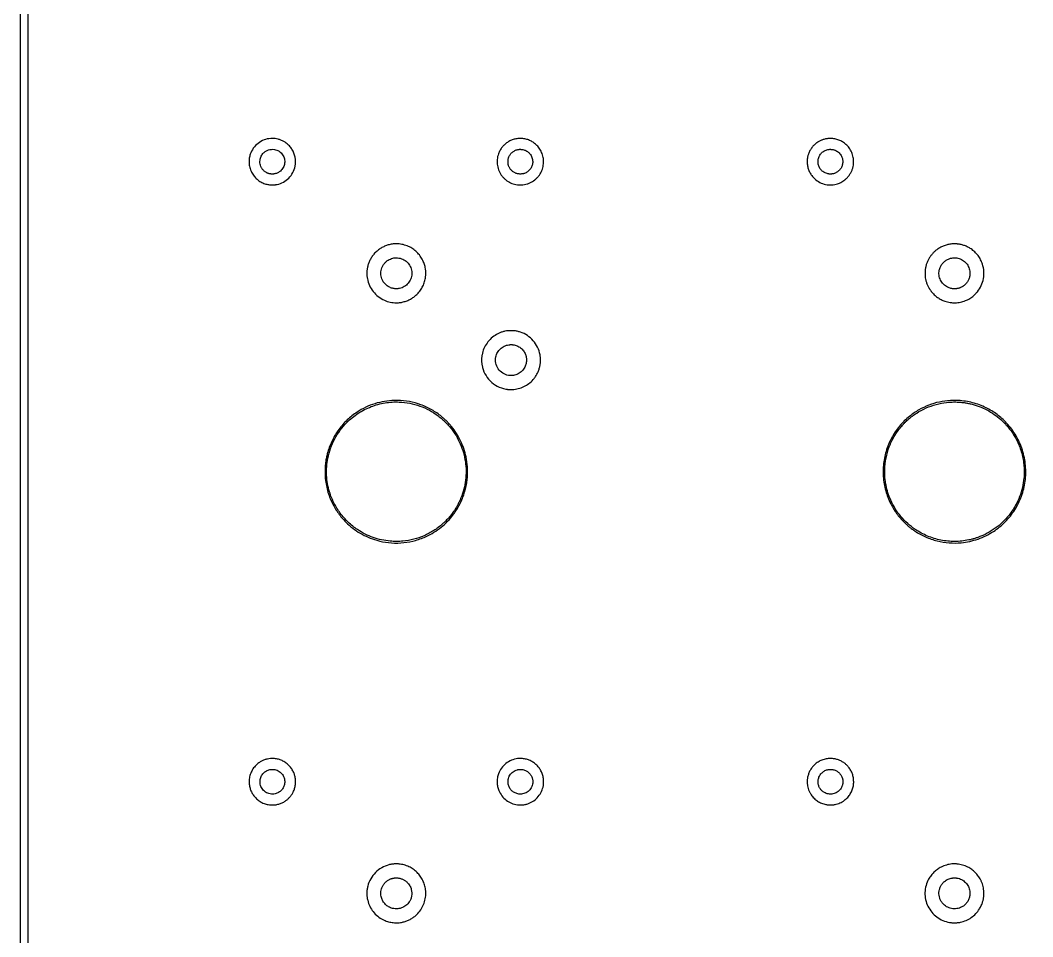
# Model space of a CAD drawing. Extents: x 977 to 25454, y 984 to 49020.
# Drawn here: x 977 to 14242, y 25001 to 37010 of the extents above; entities that cross this region are included whole.
import ezdxf

# ---------------------------------------------------------------- set-up
doc = ezdxf.new("R2010")
doc.units = 0

msp = doc.modelspace()

# ---------------------------------------------------------------- linework, layer by layer
for points in [[(25453.795181, 6757.754748, 0.000012), (25453.897571, 12164.328285, 0.000003), (25453.798272, 20941, 0.000002), (25453.560073, 32466.951299, 0.000022), (25453.274305, 36638.378168, 0.000001), (25452.974668, 39243.286242, 0.030065)], [(23834.04827, 49018.908979, 0.000001), (21672.802621, 49019.17901, 0.000024)], [(18678.279442, 49019.402857, 0.000005), (13230.5, 49019.49605, 0.000002), (9162.520775, 49019.509787, 0.000004), (5736.221875, 49019.480206)], [(7758.65651, 2201.463503, -0.000003), (13215, 2201.5, -0.000005), (17758.452947, 2201.451521, -0.000032)], [(2705.63774, 40413.981128, 0.000002), (2705.642764, 42874.519936, 0.000002), (2705.626677, 45334.130235, 0.019035)], [(23829.361066, 40418.971481, -0.000002), (23829.352982, 42875.559779, -0.000002), (23829.365373, 45332.747787, -0.021017)], [(23725.958331, 45319.436979, 0.000002), (23725.950273, 42874.905956, 0.000002), (23725.959107, 40430.264241, 0.013991)], [(20120.410613, 2201.24951, -0.000001), (21784.154586, 2200.996007, -0.020655)], [(2602.768289, 42860, -0.000013), (2602.516925, 41352.721773, -0.000154)], [(1081.553582, 20927.154571), (1081.05941, 39207.772508, -0.015821)]]:
    msp.add_lwpolyline(points, format="xyb")
msp.add_lwpolyline([(977.725653, 39203.213509), (978.253371, 20920.105358)])
for points in [[(4258.451336, 35461.032366, 0.072916), (4170.738079, 35441.482348, 0.073637), (4092.652438, 35397.610996, 0.073879), (4030.836224, 35333.144068, 0.074163), (3990.529311, 35253.570993, 0.020323), (3982.994677, 35227.385288, 0.024077), (3978.097077, 35202.10802, 0.023738), (3975.605537, 35176.172346, 0.01879), (3975.303218, 35148, 0.025647), (3977.994551, 35113.622407, 0.030102), (3984.154288, 35081.524083, 0.029982), (3994.150201, 35050.289725, 0.025081), (4008.340065, 35018.5, 0.049401), (4040.052214, 34968.882877, 0.0482), (4081.117554, 34925.999667, 0.048318), (4129.528684, 34891.86336, 0.050171), (4183, 34868.15472, 0.017767), (4207.553977, 34861.052747, 0.022124), (4230.824802, 34856.292271, 0.022116), (4254.432351, 34853.605621, 0.017731), (4280, 34852.745383, 0.010747), (4296.772538, 34853.136589, 0.014045), (4312.072794, 34854.253998, 0.014406), (4326.96517, 34856.197987, 0.012377), (4342.5, 34859.078884, 0.07311), (4425.275145, 34889.677122, 0.072728), (4495.908138, 34942.843648, 0.072774), (4548.325416, 35013.975187, 0.07335), (4577.990353, 35096.954429, 0.009345), (4580.806928, 35112.591443, 0.017068), (4582.428063, 35125.4525, 0.015874), (4583.235224, 35139.000087, 0.006941), (4583.485107, 35157, 0.006941), (4583.235224, 35174.999913, 0.015874), (4582.428063, 35188.5475, 0.017068), (4580.806928, 35201.408557, 0.009345), (4577.990353, 35217.045571, 0.045997), (4562.281104, 35269.913817, 0.045308), (4537.111376, 35319.302938, 0.045277), (4503.438235, 35363.381275, 0.045799), (4462.5, 35400.492662, 0.032841), (4428.961635, 35422.428271, 0.032873), (4392.850652, 35439.775443, 0.032968), (4354.881325, 35452.198048, 0.033472), (4315.800131, 35459.445634, 0.013997), (4302.441579, 35460.630346, 0.0082), (4286.398959, 35461.337662, 0.0082), (4270.677178, 35461.514713, 0.017148)], [(7507, 35460.968309, 0.039101), (7458.891262, 35453.427465, 0.039658), (7412.778874, 35438.508007, 0.039723), (7369.670754, 35416.523995, 0.039513), (7330.5, 35387.964951, 0.014851), (7321.247901, 35379.539501, 0.007825), (7310.242014, 35368.563912, 0.007822), (7299.635066, 35357.302562, 0.015556), (7291.659795, 35348, 0.023865), (7277.533514, 35328.621283, 0.017474), (7263.682431, 35305.888628, 0.01752), (7251.505212, 35282.340555, 0.024652), (7242.45288, 35260.5, 0.063462), (7225.782258, 35184.840462, 0.06358), (7228.6364, 35107.467071, 0.063574), (7250.840455, 35033.286216, 0.063428), (7290.980792, 34967, 0.019384), (7300.658625, 34955.739365, 0.009172), (7313.950599, 34941.950599, 0.009172), (7327.739365, 34928.658625, 0.019384), (7339, 34918.980792, 0.060043), (7401.833138, 34880.349884, 0.06069), (7471.820609, 34857.92555, 0.060641), (7545.196806, 34852.950112, 0.059771), (7618, 34865.659597, 0.018158), (7635.701784, 34871.694104, 0.014903), (7654.144232, 34879.375578, 0.014812), (7672.231426, 34888.203967, 0.017192), (7688.868238, 34897.687375, 0.031012), (7717.194733, 34917.674478, 0.027235), (7744.152859, 34941.845086, 0.027235), (7768.323472, 34968.802246, 0.031016), (7788.309586, 34997.126845, 0.056963), (7817.713485, 35059.801334, 0.057011), (7832.206294, 35127.476403, 0.056975), (7831.045818, 35196.71522, 0.056757), (7814.296165, 35264, 0.025895), (7801.649796, 35293.164749, 0.027369), (7786.262207, 35320.31284, 0.027064), (7767.829572, 35345.888488, 0.024176), (7746.072719, 35370.349866, 0.041929), (7706.224628, 35404.718121, 0.043983), (7661.80819, 35431.341362, 0.04392), (7613.359087, 35449.815268, 0.041571), (7561.527678, 35459.966864, 0.015917), (7549.709357, 35460.896308, 0.007072), (7534.082465, 35461.404475, 0.007048), (7518.526359, 35461.47087, 0.016875)], [(11569.5, 35460.978565, 0.018746), (11549.382005, 35458.751703, 0.015434), (11528.126555, 35454.914717, 0.015381), (11507.05806, 35449.753994, 0.018164), (11487.5, 35443.54712, 0.019178), (11472.839782, 35437.657989, 0.010967), (11455.598825, 35429.493553, 0.01096), (11438.679211, 35420.553057, 0.018644), (11425, 35412.254127, 0.036784), (11387.686742, 35383.525477, 0.038294), (11355.524868, 35349.995515, 0.0385), (11329.001271, 35312.13182, 0.038037), (11308.474945, 35270.49969, 0.014412), (11302.269278, 35253.666925, 0.015225), (11297.16595, 35236.807783, 0.014736), (11292.961874, 35219.172106, 0.011867), (11289.457023, 35200, 0.026916), (11288.03425, 35186.270587, 0.00721), (11287.265508, 35164.329889, 0.007411), (11287.137544, 35142.197388, 0.023025), (11287.958948, 35127.300084, 0.040999), (11297.282727, 35076.942087, 0.042094), (11314.649716, 35029.241754, 0.042149), (11339.734577, 34985.180574, 0.041334), (11372, 34945.639881, 0.065682), (11434.645157, 34895.74581, 0.066403), (11507.861655, 34864.028896, 0.066237), (11586.999546, 34852.561888, 0.064802), (11667, 34862.030397, 0.028021), (11696.969226, 34871.408059, 0.02553), (11726.674501, 34884.330709, 0.025449), (11755.00596, 34900.262769, 0.027362), (11780.86654, 34918.641832, 0.020498), (11791.934302, 34928.223792, 0.008132), (11806.359046, 34942.234073, 0.00813), (11820.316539, 34956.70184, 0.020572), (11829.84314, 34967.784234, 0.032875), (11852.315648, 35000.408727, 0.032002), (11870.542964, 35035.98473, 0.032066), (11884.049377, 35073.522551, 0.03333), (11892.437397, 35112, 0.056212), (11894.85942, 35179.815095, 0.055477), (11882.157854, 35246.780647, 0.055659), (11855.102274, 35309.116987, 0.05732), (11815.179294, 35363.277594, 0.042839), (11774.051233, 35400.489232, 0.045628), (11728.003661, 35429.270808, 0.045762), (11677.62742, 35449.157002, 0.043587), (11623.644785, 35459.953558, 0.015673), (11611.918976, 35460.881056, 0.007166), (11596.571402, 35461.391706, 0.007164), (11581.223113, 35461.462313, 0.015758)], [(4307, 35317.001647, -0.052883), (4338.383581, 35308.40819, -0.051102), (4367.654665, 35293.352955, -0.050739), (4393.450247, 35272.554496, -0.05062), (4414.551301, 35246.971948, -0.0904), (4437.568879, 35193.755646, -0.090255), (4440.346456, 35135.809316, -0.090061), (4422.520915, 35080.497194, -0.089527), (4386.36073, 35034.852917, -0.033114), (4370.036153, 35022.286669, -0.0322), (4352.046646, 35011.85583, -0.031644), (4332.555506, 35003.665341, -0.029594), (4311.749033, 34997.786397, -0.015789), (4305.298329, 34996.581679, -0.021212), (4299.39009, 34995.925316, -0.014042), (4291.84568, 34995.622329, -0.003163), (4279, 34995.548721, -0.00292), (4265.229348, 34995.637333, -0.017416), (4258.054568, 34995.975529, -0.025803), (4252.177032, 34996.765023, -0.011535), (4244.539823, 34998.378374, -0.009986), (4234.354657, 35000.992392, -0.016495), (4225.881484, 35003.652357, -0.016818), (4217.718327, 35006.826113, -0.010923), (4208.5, 35011.012442, -0.026351), (4194.630109, 35018.604356, -0.023863), (4181.151745, 35027.849685, -0.023957), (4168.671972, 35038.294205, -0.027181), (4157.79238, 35049.476137, -0.051594), (4137.615782, 35078.084688, -0.053762), (4124.051931, 35109.835137, -0.054014), (4117.612844, 35143.608994, -0.053005), (4118.493033, 35178.198784, -0.040291), (4124.169961, 35204.5885, -0.042508), (4133.93991, 35229.235652, -0.042407), (4147.762369, 35251.927015, -0.039725), (4165.491685, 35272.5, -0.058702), (4195.771783, 35296.138034, -0.06029), (4230.452847, 35311.839248, -0.059927), (4268.071055, 35318.878222, -0.056778)], [(7543.5, 35318.544694, -0.039847), (7562.786672, 35315.930573, -0.031927), (7582.94511, 35310.173106, -0.031078), (7602.802197, 35301.679843, -0.03227), (7621.194414, 35290.883161, -0.03244), (7631.296709, 35283.039523, -0.014838), (7643.462477, 35271.59802, -0.014829), (7654.910779, 35259.473977, -0.032986), (7662.703605, 35249.456573, -0.040266), (7676.369632, 35225.292363, -0.042733), (7685.670153, 35199.718208, -0.042692), (7690.494171, 35172.912116, -0.040034), (7690.847546, 35145.084293, -0.074882), (7680.810725, 35099.519001, -0.072313), (7657.734459, 35058.328978, -0.072096), (7623.809727, 35025.314005, -0.073688), (7582.147763, 35003.584315, -0.015408), (7568.683193, 34999.377422, -0.030585), (7557.753584, 34997.037948, -0.02739), (7545.870255, 34995.906223, -0.010048), (7529, 34995.567269, -0.009736), (7512.246516, 34995.893623, -0.028015), (7500.678139, 34996.995506, -0.030737), (7489.907896, 34999.318498, -0.01381), (7476.083185, 35003.617789, -0.058081), (7443.185061, 35019.31331, -0.056051), (7414.342545, 35042.313223, -0.056066), (7391.335447, 35071.138004, -0.058177), (7375.643651, 35104.008855, -0.014088), (7371.373647, 35117.764397, -0.030494), (7369.046091, 35128.586564, -0.02771), (7367.930628, 35140.235039, -0.009795), (7367.587333, 35157, -0.009463), (7367.887261, 35173.623647, -0.027806), (7368.94482, 35185.016252, -0.030432), (7371.200165, 35195.649519, -0.013265), (7375.416899, 35209.457955, -0.066587), (7393.691246, 35246.726902, -0.06454), (7421.281162, 35278.325892, -0.064146), (7456.187804, 35302.002932, -0.064332), (7495.921679, 35316.031795, -0.019775), (7504.163378, 35317.45822, -0.009301), (7514.905745, 35318.679812, -0.008251), (7525.233109, 35319.488314, -0.041858), (7531, 35319.361185, 0.008927), (7532.511637, 35319.228038, 0.001193), (7535.703125, 35319.011921, 0.00138), (7539.487998, 35318.775184, 0.00116)], [(11605.868468, 35318.542454, -0.030087), (11619.379697, 35316.948052, -0.022578), (11633.988674, 35313.638744, -0.021939), (11648.74532, 35308.882722, -0.02338), (11662.711174, 35302.93837, -0.046798), (11684.937045, 35289.534209, -0.038299), (11705.940392, 35271.379621, -0.038156), (11724.012427, 35250.148099, -0.045388), (11737.495401, 35227.562746, -0.065768), (11750.719467, 35187.135292, -0.065843), (11752.984337, 35144.676786, -0.065573), (11744.123895, 35102.934609, -0.064309), (11724.725849, 35064.610299, -0.031914), (11716.567305, 35054.115614, -0.016239), (11705.084947, 35041.964, -0.016232), (11692.885688, 35030.62718, -0.03317), (11682.488049, 35022.722953, -0.022888), (11668.63429, 35014.457914, -0.022843), (11654.074221, 35007.488007, -0.022936), (11638.99899, 35001.900922, -0.023538), (11623.604058, 34997.77276, -0.016238), (11617.25366, 34996.601117, -0.020611), (11611.326343, 34995.953918, -0.013685), (11603.734065, 34995.648752, -0.003202), (11591, 34995.567269, -0.003154), (11578.264797, 34995.647677, -0.013753), (11570.731941, 34995.950098, -0.021042), (11564.909307, 34996.591457, -0.017119), (11558.741488, 34997.752216, -0.067961), (11513.594119, 35014.538322, -0.073916), (11476.023383, 35042.467324, -0.07413), (11448.282475, 35080.039223, -0.068934), (11431.852223, 35125, -0.014978), (11430.649473, 35131.507767, -0.020345), (11429.981205, 35137.443224, -0.014091), (11429.660182, 35144.860841, -0.003512), (11429.562502, 35157, -0.003439), (11429.634264, 35169.252087, -0.014504), (11429.94094, 35176.594685, -0.021139), (11430.607181, 35182.464408, -0.014855), (11431.830251, 35189, -0.068975), (11448.357751, 35233.936607, -0.073007), (11476.252145, 35271.721949, -0.07349), (11513.649133, 35299.705241, -0.071311), (11557.921679, 35316.031795, -0.019856), (11566.215128, 35317.465789, -0.009699), (11576.883112, 35318.666815, -0.00906), (11587.159893, 35319.434818, -0.035741), (11593.5, 35319.339851, 0.004649), (11595.214868, 35319.20732, 0.000863), (11598.370738, 35318.998393, 0.000925), (11602.061749, 35318.767289, 0.000844)], [(5875.5, 34079.950859, 0.031829), (5823.795565, 34072.323244, 0.033189), (5774.214915, 34058.256146, 0.033393), (5727.212619, 34037.851472, 0.033098), (5683.199237, 34011.318494, 0.020323), (5662.379971, 33995.514039, 0.015264), (5640.762525, 33976.535615, 0.015315), (5620.449566, 33956.374886, 0.02115), (5603.584995, 33937, 0.029881), (5575.74363, 33897.519409, 0.031013), (5553.185364, 33855.475593, 0.03118), (5536.103332, 33811.185676, 0.030937), (5524.60918, 33765, 0.009005), (5521.572509, 33746.655711, 0.01516), (5519.770974, 33731.157645, 0.01436), (5518.854481, 33715.007849, 0.007133), (5518.57338, 33694.5, 0.007097), (5518.875423, 33674.026911, 0.013988), (5519.800911, 33657.784877, 0.014929), (5521.583016, 33642.322813, 0.009444), (5524.537862, 33624.410917, 0.061319), (5552.548707, 33535.395563, 0.060414), (5601.412958, 33455.342581, 0.060449), (5667.965414, 33389.328934, 0.061523), (5748, 33341.604649, 0.025267), (5785.665314, 33327.243132, 0.026625), (5823.940011, 33317.040143, 0.026596), (5863.121891, 33310.954103, 0.025093), (5903.5, 33308.9035, 0.014902), (5931.630686, 33309.726149, 0.018562), (5957.660733, 33312.236866, 0.018921), (5983.010948, 33316.617496, 0.016622), (6009.090227, 33323.060165, 0.0325), (6056.561316, 33339.874334, 0.032752), (6101.326008, 33362.662124, 0.032775), (6142.702074, 33391.082978, 0.032651), (6180.065022, 33424.700439, 0.039432), (6220.47389, 33473.262363, 0.041538), (6251.974973, 33526.760085, 0.041247), (6274.374036, 33585.081704, 0.037829), (6287.693872, 33648, 0.02586), (6289.081755, 33665.035643, 0.006041), (6289.583483, 33693.702261, 0.005788), (6289.40754, 33722.277254, 0.030052), (6288.18155, 33738, 0.013243), (6283.032552, 33769.039726, 0.018448), (6276.674708, 33796.469679, 0.019215), (6268.545829, 33822.464225, 0.016491), (6258.061141, 33849.140632, 0.044375), (6226.458532, 33907.520986, 0.043206), (6184.799785, 33959.973374, 0.04316), (6134.699367, 34004.53618, 0.044072), (6078.027273, 34039.486333, 0.022301), (6045.782972, 34053.883152, 0.022602), (6012.526625, 34065.279535, 0.022522), (5978.261833, 34073.661408, 0.021784), (5943, 34079.038018, 0.018618), (5929.978535, 34079.957795, 0.004941), (5909.151297, 34080.445346, 0.004909), (5888.343646, 34080.522424, 0.019182)], [(13197, 34080.417331, 0.000169), (13194.49588, 34080.202572, 0.000036), (13190.15, 34079.828069, 0.000038), (13185.115633, 34079.393487, 0.000036), (13180, 34078.95113, 0.035255), (13131.383586, 34071.2645, 0.032), (13082.682488, 34056.664186, 0.031779), (13035.897858, 34035.839789, 0.033531), (12993, 34009.577018, 0.026613), (12962.216947, 33985.208895, 0.025016), (12933.521821, 33957.225696, 0.025017), (12907.766041, 33926.517516, 0.02662), (12885.773472, 33894, 0.026433), (12866.160972, 33857.104402, 0.02748), (12850.832199, 33818.812934, 0.027129), (12839.636479, 33778.608458, 0.024415), (12832.385507, 33735.990016, 0.020676), (12831.123633, 33719.918651, 0.00741), (12830.613752, 33696.944088, 0.007399), (12830.784261, 33673.985668, 0.020952), (12831.8107, 33658, 0.024439), (12838.217133, 33616.969653, 0.025801), (12848.517815, 33577.51037, 0.026049), (12862.717049, 33539.674958, 0.026007), (12880.780301, 33503.5, 0.01387), (12887.241122, 33492.791062, 0.005711), (12896.558258, 33478.632249, 0.005686), (12906.154479, 33464.749099, 0.014633), (12913.49076, 33455.006836, 0.034906), (12951.331955, 33413.935626, 0.035532), (12994.306665, 33378.791642, 0.035781), (13041.520095, 33350.302428, 0.036534), (13091.99229, 33329.060723, 0.043518), (13158.672767, 33312.860051, 0.044489), (13226.654239, 33308.60973, 0.044508), (13294.288932, 33316.452069, 0.04363), (13359.939844, 33336.157392, 0.020758), (13388.871086, 33349.088096, 0.020978), (13416.525878, 33364.331696, 0.020801), (13443.025885, 33381.972222, 0.019636), (13468.5, 33402.078952, 0.016644), (13479.716772, 33412.335982, 0.007575), (13493.718133, 33426.443321, 0.007591), (13507.371588, 33441.061248, 0.015562), (13517.529803, 33453, 0.06143), (13567.685845, 33534.592747, 0.062149), (13596.272386, 33625.609469, 0.062224), (13601.596653, 33720.758953, 0.061846), (13583.381285, 33814.5, 0.04113), (13558.822318, 33872.966306, 0.041199), (13525.035898, 33926.589352, 0.041177), (13482.895522, 33973.97292, 0.040991), (13433.5, 34013.888958, 0.03062), (13393.028038, 34037.956678, 0.030671), (13349.941207, 34056.88635, 0.030591), (13304.75096, 34070.443957, 0.0301), (13258, 34078.474992, 0.01471), (13244.989906, 34079.52488, 0.004819), (13225.77411, 34080.32219, 0.00422), (13206.873747, 34080.764364, 0.025047)], [(5921.5, 33896.999215, -0.08422), (5988.595056, 33879.249386, -0.086126), (6045.498253, 33840.44551, -0.086023), (6086.050698, 33784.692329, -0.083755), (6105.952543, 33718.026234, -0.022503), (6106.783992, 33707.386834, -0.010726), (6106.942432, 33693.657384, -0.010736), (6106.504629, 33679.712002, -0.019236), (6105.459654, 33668.301216, -0.082181), (6086.344611, 33605.119156, -0.081594), (6047.863825, 33551.286697, -0.081737), (5994.250353, 33512.666544, -0.082887), (5931.344137, 33493.500514, -0.020958), (5918.958616, 33492.402337, -0.011847), (5903.888079, 33492.058182, -0.011854), (5888.897065, 33492.426531, -0.022005), (5876.784382, 33493.547431, -0.061557), (5828.82639, 33506.266266, -0.061051), (5785.262052, 33530.300834, -0.061137), (5748.8434, 33564.107579, -0.062058), (5721.893628, 33605.557901, -0.044568), (5708.812365, 33639.949754, -0.045546), (5702.152115, 33675.866067, -0.04541), (5702.094653, 33712.49457, -0.043773), (5708.612348, 33749, -0.049303), (5721.729757, 33783.566665, -0.045281), (5741.670579, 33815.965891, -0.045141), (5767.188664, 33844.340819, -0.048283), (5796.852386, 33866.968455, -0.040083), (5825.949554, 33881.933438, -0.039642), (5857.16835, 33892.12897, -0.039908), (5889.39745, 33897.219238, -0.041888)], [(13246, 33895.388177, -0.081126), (13307.841487, 33875.919081, -0.081122), (13360.276071, 33837.785707, -0.080634), (13398.093812, 33784.723383, -0.078783), (13417.567894, 33722, -0.029006), (13418.675908, 33709.117957, -0.010506), (13418.80067, 33690.755031, -0.010331), (13418.165687, 33672.556141, -0.032997), (13416.693529, 33660.5, -0.047635), (13404.676328, 33619.125706, -0.052104), (13385.298377, 33582.083807, -0.052487), (13358.826461, 33550.07338, -0.049629), (13325.801272, 33523.597643, -0.020875), (13316.200335, 33517.909626, -0.010984), (13303.842348, 33511.614551, -0.010982), (13291.266503, 33505.889505, -0.021644), (13281, 33502.002178, -0.018919), (13265.074227, 33497.408091, -0.021896), (13249.601059, 33494.283997, -0.021554), (13233.703955, 33492.490569, -0.017312), (13216.5, 33491.894737, -0.026063), (13192.20196, 33493.162133, -0.03116), (13169.599905, 33496.961171, -0.031378), (13147.777581, 33503.510378, -0.027099), (13125.817078, 33513.015452, -0.081752), (13072.15049, 33551.800756, -0.082251), (13033.880031, 33605.667163, -0.082233), (13015.01384, 33669.007013, -0.081662), (13017.502031, 33735.207319, -0.057848), (13031.889362, 33779.196647, -0.057075), (13056.019571, 33818.937178, -0.057096), (13088.500038, 33852.18077, -0.057975), (13127.5, 33877.020381, -0.023919), (13145.760394, 33884.8156, -0.023923), (13164.680749, 33890.830562, -0.023862), (13184.136941, 33895.023329, -0.023513), (13204, 33897.368396, -0.021593), (13212.371593, 33897.597169, -0.007814), (13224.261595, 33897.222678, -0.00796), (13236.439127, 33896.454079, -0.016039)], [(7367.5, 32941.459631, 0.025144), (7327.43012, 32935.007245, 0.025432), (7288.365311, 32924.582127, 0.025623), (7250.843954, 32910.335566, 0.026457), (7215.38839, 32892.458319, 0.05467), (7147.933733, 32843.364096, 0.053918), (7092.370347, 32780.608268, 0.053941), (7051.528227, 32707.450667, 0.054809), (7027.547008, 32627.638602, 0.009272), (7024.547595, 32609.495307, 0.015214), (7022.763349, 32594.030456, 0.014223), (7021.852089, 32577.773893, 0.006939), (7021.567996, 32557, 0.006534), (7021.835709, 32536.826072, 0.013589), (7022.67715, 32521.117083, 0.014832), (7024.310433, 32506.376532, 0.009565), (7027.033758, 32489.408928, 0.075619), (7064.731958, 32379.070018, 0.075713), (7133.52134, 32284.983091, 0.0758), (7227.121572, 32215.723827, 0.076063), (7337, 32177.60918, 0.009331), (7354.788411, 32174.676433, 0.014316), (7370.298642, 32172.867442, 0.013695), (7386.378477, 32171.900036, 0.007631), (7406, 32171.557773, 0.004159), (7417.412736, 32171.627814, 0.00447), (7428.550921, 32171.888435, 0.004658), (7438.287082, 32172.294197, 0.013547), (7445, 32172.81928, 0.048378), (7520.960258, 32188.362202, 0.0498), (7591.7408, 32218.123541, 0.049974), (7655.02301, 32261.177256, 0.049393), (7708.779556, 32316.083916, 0.030767), (7735.250655, 32353.590152, 0.029581), (7757.302766, 32394.544891, 0.029615), (7774.344598, 32437.766453, 0.031018), (7785.854984, 32482.041387, 0.007872), (7789.448868, 32502.181486, 0.018254), (7791.352222, 32517.41034, 0.016531), (7792.240619, 32533.612913, 0.005429), (7792.5, 32557.5, 0.005113), (7792.2655, 32580.429118, 0.014852), (7791.470794, 32596.260945, 0.017402), (7789.821474, 32610.58274, 0.009533), (7786.858182, 32628, 0.065864), (7754.627519, 32725.545086, 0.06651), (7698.215127, 32810.997077, 0.066653), (7621.472415, 32878.492425, 0.066638), (7529.670471, 32923.426247, 0.013006), (7508.831546, 32929.783376, 0.014565), (7488.458187, 32934.78968, 0.014478), (7467.718475, 32938.625249, 0.012547), (7445.77844, 32941.467412, 0.018868), (7429.354066, 32942.552978, 0.007092), (7406.298186, 32942.877706, 0.007035), (7383.360537, 32942.552696, 0.020288)], [(7434.423595, 32758.48907, -0.067656), (7486.062776, 32744.450098, -0.066698), (7532.355659, 32717.09234, -0.066347), (7570.014376, 32678.360004, -0.065733), (7596.354586, 32631, -0.020891), (7602.043354, 32614.633046, -0.024318), (7606.024005, 32598.651539, -0.023631), (7608.514775, 32581.971433, -0.017869), (7609.72216, 32563.491528, -0.028535), (7609.001813, 32537.347118, -0.032864), (7605.266317, 32512.68159, -0.033243), (7598.382843, 32488.964349, -0.030513), (7588.253872, 32465.655701, -0.078358), (7550.588432, 32413.706973, -0.079529), (7498.938757, 32376.180036, -0.079612), (7438.205172, 32356.677132, -0.078757), (7374.18305, 32357.020173, -0.10164), (7298.238569, 32386.05174, -0.101234), (7239.760214, 32442.699362, -0.101124), (7208.181799, 32517.817129, -0.10119), (7208.613536, 32599.283063, -0.076196), (7230.106718, 32656.542483, -0.076056), (7267.773965, 32704.775956, -0.075833), (7318.249334, 32739.649434, -0.075071), (7377, 32758.039342, -0.023955), (7389.597043, 32759.374455, -0.012465), (7405.393841, 32759.892161, -0.012458), (7421.333541, 32759.619849, -0.022091)], [(5877, 32028.863987, 0.035577), (5749.571516, 32016.585432, 0.034578), (5623.918503, 31986.326887, 0.034455), (5503.20487, 31938.905303, 0.034744), (5390.5, 31875.467783, 0.044154), (5261.166086, 31772.922803, 0.044274), (5151.976366, 31649.348037, 0.044266), (5066.231404, 31508.456398, 0.044103), (5006.501946, 31354.5, 0.014574), (4993.083099, 31302.553216, 0.014514), (4982.692858, 31249.84199, 0.014401), (4975.309989, 31196.209093, 0.013821), (4970.904224, 31141.5, 0.011765), (4970.226608, 31118.291179, 0.003709), (4970.287662, 31083.584519, 0.003549), (4970.846785, 31049.232881, 0.014684), (4971.941218, 31028.5, 0.021459), (4983.6745, 30935.134793, 0.024659), (5003.035466, 30847.417164, 0.025008), (5030.648704, 30763.118575, 0.023352), (5067.096334, 30680, 0.019758), (5103.790287, 30612.745522, 0.020982), (5145.000336, 30549.972504, 0.020967), (5191.356262, 30490.833215, 0.019667), (5243.460452, 30434.460452, 0.031183), (5332.811873, 30355.609203, 0.032212), (5430.348676, 30289.408127, 0.032161), (5535.731678, 30236.194119, 0.030872), (5648.5, 30196.102817, 0.043232), (5803.086935, 30165.819204, 0.042311), (5961.71333, 30162.254358, 0.042229), (6118.973413, 30185.460671, 0.042693), (6269.5, 30234.717942, 0.030889), (6372.209269, 30286.033346, 0.030762), (6467.961405, 30349.674848, 0.030723), (6555.293933, 30424.669169, 0.030631), (6632.871391, 30509.871556, 0.019847), (6675.928648, 30567.985645, 0.01926), (6714.700682, 30629.903377, 0.019232), (6748.647433, 30694.716538, 0.01964), (6777.257108, 30761.5, 0.036206), (6815.894388, 30889.532478, 0.03574), (6835.867749, 31022.355944, 0.03575), (6836.718905, 31156.633919, 0.036272), (6818.383694, 31289, 0.029685), (6788.584504, 31396.878345, 0.02996), (6746.292768, 31500.126941, 0.029939), (6691.931685, 31597.648804, 0.029549), (6626.094958, 31688.427785, 0.013826), (6597.449598, 31721.472976, 0.010888), (6564.693074, 31755.688125, 0.010887), (6530.47676, 31788.446032, 0.013822), (6497.427785, 31817.095403, 0.041748), (6368.116583, 31906.15574, 0.041991), (6226.05214, 31972.299134, 0.042051), (6075.131534, 32013.702981, 0.042125), (5919.5, 32029.239854, 0.004263), (5911.203487, 32029.296075, 0.001774), (5900.003125, 32029.236753, 0.001755), (5888.007472, 32029.088564, 0.002269)], [(5943, 32007.989787, -0.036384), (6080.532582, 31991.521679, -0.037809), (6212.413741, 31955.37836, -0.037943), (6336.92242, 31899.93664, -0.037196), (6452.5, 31825.996275, -0.007462), (6479.257392, 31805.297622, -0.010747), (6502.253708, 31786.130435, -0.010524), (6524.761355, 31765.687249, -0.006744), (6550.061336, 31741.061025, -0.006857), (6574.757292, 31715.678616, -0.010572), (6595.334463, 31692.999122, -0.01075), (6614.684295, 31669.75355, -0.007434), (6635.609266, 31642.670683, -0.066458), (6753.830445, 31431.437353, -0.066573), (6812.408794, 31196.71244, -0.066559), (6807.253718, 30954.797737, -0.06638), (6738.743351, 30722.5, -0.018792), (6708.543745, 30661.074071, -0.018891), (6673.866305, 30602.199481, -0.018786), (6634.645103, 30545.799678, -0.018107), (6590.838405, 30491.784893, -0.01181), (6574.747597, 30474.2067, -0.004409), (6551.365959, 30450.270942, -0.004403), (6527.588466, 30426.7731, -0.011963), (6510.206088, 30410.684922, -0.039), (6394.988652, 30324.025955, -0.039346), (6268.04122, 30256.597899, -0.039376), (6132.195189, 30209.931573, -0.039192), (5990.5, 30185.048416, -0.012555), (5950.197022, 30182.206981, -0.010571), (5907.419378, 30181.174341, -0.010555), (5864.55758, 30181.950963, -0.012386), (5824, 30184.550097, -0.031251), (5710.639704, 30201.827615, -0.031349), (5600.43923, 30233.088033, -0.031357), (5495.037932, 30277.872198, -0.031302), (5396, 30335.509225, -0.042946), (5273.540132, 30433.625273, -0.043066), (5169.76773, 30551.134226, -0.043061), (5087.64832, 30684.698302, -0.042912), (5029.509432, 30830.506589, -0.030351), (5003.795059, 30938.882879, -0.030637), (4991.492616, 31049.236285, -0.030609), (4992.762688, 31160.363148, -0.030171), (5007.565654, 31271.048314, -0.037006), (5043.111039, 31400.869765, -0.036938), (5097.422734, 31524.116491, -0.036947), (5169.262481, 31637.999287, -0.03707), (5257.009408, 31739.933422, -0.025687), (5328.213701, 31804.245835, -0.026208), (5405.178547, 31860.458679, -0.026261), (5487.44572, 31908.209024, -0.026034), (5574.5, 31947.225052, -0.026082), (5663.826247, 31976.542793, -0.025394), (5756.516137, 31996.706645, -0.025513), (5850.325908, 32007.296568, -0.026964)], [(13162.5, 32027.881678, 0.038685), (13018.722799, 32008.160787, 0.038746), (12879.777209, 31966.531627, 0.038781), (12749.037757, 31904.009282, 0.038915), (12629.681835, 31822.109962, 0.050135), (12496.37157, 31690.398128, 0.050184), (12391.993254, 31534.828935, 0.050221), (12320.762459, 31361.696619, 0.050361), (12285.563267, 31178, 0.011832), (12283.2796, 31142.92829, 0.007603), (12282.213367, 31102.169745, 0.007641), (12282.385898, 31062.363714, 0.014693), (12283.948451, 31030.5, 0.022444), (12295.655245, 30936.00727, 0.024891), (12315.540674, 30846.202686, 0.025169), (12344.008391, 30759.723431, 0.02405), (12381.399627, 30675.185239, 0.020059), (12417.602196, 30609.640771, 0.020521), (12458.68477, 30547.719553, 0.020428), (12504.894185, 30489.113023, 0.019471), (12556.446592, 30433.49259, 0.011498), (12590.504982, 30401.03062, 0.012853), (12624.804489, 30371.387633, 0.012942), (12660.362038, 30343.727679, 0.012002), (12698.194089, 30317.216942, 0.042471), (12838.175016, 30240.320372, 0.042824), (12988.75428, 30188.432265, 0.042837), (13145.92771, 30162.966099, 0.042552), (13305.5, 30164.568853, 0.030357), (13416.878794, 30182.062517, 0.030199), (13525.519436, 30212.934411, 0.030182), (13629.708488, 30256.689304, 0.030244), (13727.797478, 30312.643801, 0.053756), (13882.24683, 30439.154379, 0.05352), (14006.436176, 30595.855265, 0.053512), (14094.551662, 30775.368087, 0.053708), (14142.429322, 30969.270877, 0.055509), (14147.347621, 31175.391428, 0.055164), (14106.854425, 31377.996845, 0.055233), (14023.110819, 31566.618869, 0.055921), (13900.3911, 31731.474665, 0.021902), (13839.315666, 31791.336276, 0.022853), (13774.067058, 31844.736277, 0.022954), (13704.499281, 31891.746938, 0.02254), (13630.5, 31932.490213, 0.02464), (13543.456578, 31970.213856, 0.025602), (13454.217462, 31998.651276, 0.02556), (13362.39833, 32017.8565, 0.024381), (13267.639068, 32027.970457, 0.011614), (13247.550954, 32028.660783, 0.002992), (13215.106921, 32028.827546, 0.002997), (13182.65477, 32028.605653, 0.011538)], [(13253.5, 32007.988928, -0.011423), (13299.944679, 32004.83007, -0.012153), (13345.243411, 31999.594911, -0.012397), (13389.353065, 31992.288266, -0.013104), (13432.232022, 31982.917561, -0.029739), (13539.587909, 31949.611579, -0.030718), (13641.039504, 31904.098793, -0.030724), (13736.131665, 31846.508083, -0.029777), (13824.5, 31777.14065, -0.011439), (13839.861499, 31762.889252, -0.003658), (13862.050619, 31741.02076, -0.003656), (13883.912584, 31718.835057, -0.011482), (13898.13502, 31703.5, -0.016015), (13938.798988, 31654.508723, -0.017379), (13975.099484, 31604.301191, -0.017469), (14007.658249, 31551.941311, -0.016551), (14037.107602, 31496.5, -0.023039), (14071.320801, 31417.590286, -0.023899), (14097.663687, 31336.815829, -0.023738), (14116.321586, 31253.378641, -0.022073), (14127.537596, 31166.5, -0.014538), (14129.444807, 31131.969377, -0.008276), (14129.844282, 31090.14958, -0.008245), (14128.849323, 31047.796351, -0.012978), (14126.452773, 31011.5, -0.068324), (14070.060085, 30768.820019, -0.068425), (13950.368119, 30550.450639, -0.068446), (13776.220653, 30372.541183, -0.068434), (13560.5, 30248.23872, -0.011359), (13521.820692, 30233.530325, -0.011043), (13482.149795, 30220.446437, -0.01113), (13442.2682, 30209.226894, -0.012043), (13402.95764, 30200.110038, -0.049782), (13220.615371, 30181.018232, -0.050163), (13038.57686, 30198.437653, -0.050211), (12863.812092, 30251.729709, -0.050069), (12703, 30338.825434, -0.034786), (12603.60927, 30416.918028, -0.034448), (12515.657383, 30508.274129, -0.034526), (12441.261895, 30610.627237, -0.035311), (12382.279944, 30721.5, -0.02736), (12345.341565, 30818.57296, -0.028462), (12319.784799, 30917.837308, -0.028523), (12305.708255, 31019.156209, -0.027743), (12303.070956, 31122.367884, -0.041544), (12320.232379, 31273.640414, -0.041852), (12362.151609, 31419.605985, -0.041819), (12427.833438, 31556.659332, -0.041337), (12515.626387, 31681.440951, -0.011241), (12536.617658, 31705.460142, -0.007757), (12561.403516, 31731.736096, -0.007733), (12587.131544, 31757.371309, -0.010759), (12611, 31779.456298, -0.038725), (12722.018758, 31863.44722, -0.038077), (12845.271244, 31929.847021, -0.03807), (12977.188852, 31976.797585, -0.038682), (13114, 32002.896291, -0.008739), (13150.320036, 32006.30939, -0.009933), (13185.218356, 32008.278186, -0.010176), (13219.38321, 32008.829639, -0.010213)], [(4255, 27336.300628, 0.036511), (4215.239205, 27330.266886, 0.032589), (4175.192858, 27318.371199, 0.032512), (4136.932011, 27301.335367, 0.035865), (4102.5, 27279.958675, 0.051414), (4054.827443, 27237.292384, 0.052407), (4017.207999, 27186.05252, 0.052496), (3991.114488, 27128.195601, 0.051932), (3977.523117, 27065.962418, 0.018326), (3976.404083, 27050.989536, 0.009634), (3976.055394, 27032.327429, 0.009632), (3976.424537, 27013.73282, 0.018984), (3977.562342, 26999, 0.039766), (3987.384723, 26949.145598, 0.042028), (4004.863747, 26902.429207, 0.042168), (4029.84492, 26859.431144, 0.040572), (4061.977103, 26820.633882, 0.046179), (4106.994468, 26782.275627, 0.049217), (4157.374838, 26753.759919, 0.049354), (4212.226589, 26735.700211, 0.046923), (4270.5, 26728.338663, 0.037795), (4317.856306, 26730.407954, 0.039345), (4363.710923, 26739.601589, 0.039411), (4407.489569, 26755.845661, 0.038185), (4448.666759, 26778.901041, 0.032399), (4480.602984, 26803.256062, 0.033245), (4508.832851, 26831.337768, 0.033301), (4533.049412, 26862.865613, 0.032752), (4553.014597, 26897.5, 0.018049), (4563.780817, 26921.521147, 0.02251), (4571.940059, 26944.568824, 0.02228), (4578.055934, 26968.452553, 0.017085), (4582.666622, 26995, 0.024802), (4584.062766, 27010.788163, 0.009805), (4584.476888, 27032.585853, 0.009832), (4584.033584, 27054.445815, 0.023938), (4582.620296, 27070.5, 0.017665), (4578.217516, 27095.99606, 0.021337), (4572.231605, 27119.537878, 0.021521), (4564.311245, 27142.312122, 0.018555), (4554.099521, 27165.5, 0.02034), (4541.256997, 27189.426465, 0.023047), (4526.997292, 27211.221223, 0.023104), (4510.825367, 27231.564413, 0.020642), (4492.251957, 27251.139978, 0.041548), (4452.276016, 27283.954867, 0.043151), (4407.909402, 27309.242062, 0.042946), (4359.660494, 27326.633163, 0.040384), (4308.144045, 27335.974925, 0.018968), (4298.519393, 27336.560172, 0.004168), (4281.954017, 27336.79981, 0.004306), (4265.316303, 27336.758494, 0.016631)], [(7505.5, 27336.350603, -0.000499), (7503.779978, 27336.151826, -0.000091), (7500.590625, 27335.787054, -0.000098), (7496.85708, 27335.361467, -0.000089), (7493, 27334.923252, 0.07172), (7413.026775, 27313.978362, 0.068228), (7340.719843, 27271.068171, 0.068015), (7282.44068, 27210.135755, 0.070481), (7243.485731, 27136.5, 0.045959), (7229.37444, 27082.146385, 0.045835), (7225.41213, 27026.079657, 0.045902), (7231.729552, 26970.307064, 0.046381), (7248.110808, 26916.825606, 0.065911), (7287.806326, 26847.744537, 0.065698), (7344.148886, 26791.288073, 0.065569), (7413.317573, 26751.293361, 0.065202), (7490.614192, 26730.475538, 0.020745), (7510.712478, 26728.633871, 0.015444), (7532.986488, 26728.210432, 0.015321), (7555.494795, 26729.16797, 0.019048), (7576.312243, 26731.493445, 0.019036), (7595.559853, 26735.143387, 0.015273), (7615.959435, 26740.483201, 0.015274), (7635.993338, 26747.057984, 0.019047), (7654.139651, 26754.426992, 0.064866), (7722.265688, 26796.513305, 0.065887), (7776.927064, 26854.454631, 0.065901), (7814.624334, 26924.608229, 0.064944), (7833.008008, 27002.503856, 0.018448), (7833.837905, 27015.220983, 0.006984), (7834.092616, 27033.023996, 0.006941), (7833.852495, 27050.75196, 0.019562), (7833.028473, 27063.116735, 0.041842), (7823.04436, 27115.227806, 0.043748), (7804.611873, 27164.142344, 0.04374), (7777.946133, 27209.11178, 0.041796), (7743.497003, 27249.5, 0.043204), (7703.51414, 27282.816159, 0.043109), (7658.372413, 27308.793227, 0.043056), (7609.39031, 27326.670436, 0.042873), (7558, 27335.926311, 0.016948), (7547.607802, 27336.536116, 0.004159), (7530.484902, 27336.816958, 0.003519), (7513.423868, 27336.834755, 0.027522)], [(11562.5, 27335.871888, 0.047748), (11507.420792, 27325.25339, 0.045676), (11454.487093, 27304.285058, 0.045715), (11406.283309, 27274.076086, 0.048019), (11365.23219, 27236.051224, 0.037007), (11336.781416, 27198.912579, 0.038696), (11314.588893, 27158.517663, 0.038494), (11298.793262, 27114.984985, 0.035853), (11289.397033, 27068.5, 0.021856), (11288.102671, 27053.139252, 0.009973), (11287.691539, 27033.002384, 0.009989), (11288.086257, 27012.773064, 0.020822), (11289.363585, 26997.062432, 0.027885), (11295.954342, 26960.536217, 0.030785), (11306.422627, 26926.187748, 0.030918), (11320.9814, 26893.515657, 0.028619), (11339.797086, 26862, 0.04821), (11377.657787, 26816.294613, 0.048804), (11423.426099, 26778.894263, 0.048909), (11475.478376, 26751.140272, 0.048841), (11531.954429, 26734.009647, 0.009345), (11547.591443, 26731.193072, 0.017068), (11560.4525, 26729.571937, 0.015874), (11574.000087, 26728.764776, 0.006941), (11592, 26728.514893, 0.006941), (11609.999913, 26728.764776, 0.015874), (11623.5475, 26729.571937, 0.017068), (11636.408557, 26731.193072, 0.009345), (11652.045571, 26734.009647, 0.028561), (11684.85047, 26742.526283, 0.02782), (11716.768228, 26754.786411, 0.027799), (11747.151196, 26770.524948, 0.028412), (11775.370851, 26789.433454, 0.046858), (11817.562579, 26828.019892, 0.046892), (11851.820297, 26873.779073, 0.046958), (11876.911458, 26925.05552, 0.047271), (11891.926125, 26980, 0.009208), (11894.034256, 26993.592471, 0.013492), (11895.34436, 27005.62287, 0.012942), (11896.037389, 27018.072904, 0.007585), (11896.25468, 27033, 0.041062), (11891.973117, 27084.659654, 0.04337), (11879.309825, 27133.954052, 0.043283), (11858.303385, 27180.411707, 0.040581), (11829.218091, 27223.63769, 0.017967), (11819.640808, 27234.795291, 0.00978), (11807.136022, 27247.825661, 0.00978), (11794.132767, 27260.355526, 0.017987), (11783, 27269.950251, 0.036346), (11746.147811, 27295.308571, 0.036566), (11706.084318, 27315.00556, 0.036577), (11663.590779, 27328.651109, 0.036417), (11619.5, 27335.983544, 0.017258), (11607.759702, 27336.659116, 0.006231), (11591.044234, 27336.834699, 0.006241), (11574.313533, 27336.593093, 0.017028)], [(4311.5, 27192.045304, -0.094064), (4368.757783, 27168.662416, -0.095675), (4413.069545, 27126.03273, -0.095873), (4438.258993, 27070.049949, -0.094895), (4440.871936, 27008.5, -0.075961), (4426.735215, 26962.543909, -0.07408), (4399.43652, 26922.465194, -0.074116), (4361.6545, 26892.099415, -0.076153), (4317, 26874.41767, -0.050235), (4284.030104, 26870.287338, -0.051425), (4251.164633, 26872.873255, -0.051423), (4219.517149, 26882.112079, -0.050221), (4190.15136, 26897.668102, -0.049569), (4165.81807, 26917.611137, -0.048664), (4145.717964, 26942.068294, -0.048182), (4130.558157, 26970.192478, -0.046657), (4120.864401, 27001, -0.014861), (4119.675178, 27007.466202, -0.020006), (4119.009046, 27013.380633, -0.014101), (4118.686467, 27020.715666, -0.003686), (4118.587751, 27032.5, -0.003618), (4118.661806, 27044.383933, -0.014478), (4118.970338, 27051.652619, -0.020714), (4119.633621, 27057.507915, -0.014748), (4120.839916, 27064, -0.036577), (4128.481314, 27089.954083, -0.040572), (4139.624881, 27113.590815, -0.040937), (4154.337099, 27134.936024, -0.038549), (4172.605542, 27154.066079, -0.038877), (4191.68964, 27168.68433, -0.037972), (4212.95302, 27180.301483, -0.037208), (4236.15148, 27188.76283, -0.034241), (4261, 27193.978767, -0.033562), (4270.987916, 27194.692623, -0.01063), (4285.933955, 27194.438398, -0.010798), (4300.976787, 27193.536804, -0.029677)], [(7551.022045, 27193.55997, -0.06966), (7594.62102, 27181.424819, -0.069591), (7633.227445, 27157.780563, -0.069762), (7663.789018, 27124.512407, -0.070581), (7683.877704, 27084.249033, -0.015255), (7687.802598, 27071.161279, -0.028992), (7690.017487, 27060.394339, -0.026122), (7691.101512, 27048.731628, -0.010113), (7691.429832, 27032.5, -0.003337), (7691.346941, 27020.08148, -0.013846), (7691.039368, 27012.591202, -0.020535), (7690.389521, 27006.696273, -0.015966), (7689.216815, 27000.352237, -0.096223), (7663.594341, 26940.842905, -0.099619), (7617.801421, 26896.101318, -0.100259), (7558.530304, 26872.746441, -0.098775), (7494.510119, 26874.117145, -0.072744), (7451.381781, 26890.525796, -0.070738), (7414.297556, 26918.718674, -0.070949), (7386.629971, 26956.044536, -0.073929), (7370.978358, 26999.106199, -0.094269), (7370.166488, 27061.309809, -0.09657), (7392.331218, 27118.88633, -0.096685), (7434.47169, 27163.868739, -0.094746), (7490.725891, 27190.098801, -0.024306), (7505.488467, 27193.072547, -0.023213), (7520.69849, 27194.656394, -0.023203), (7535.996433, 27194.823782, -0.024233)], [(11613.022045, 27193.55997, -0.061424), (11651.934197, 27183.413928, -0.061681), (11687.156368, 27164.127908, -0.061995), (11716.459411, 27136.938523, -0.063223), (11737.978077, 27103.564046, -0.010711), (11742.178591, 27094.282539, -0.01668), (11745.354986, 27086.098156, -0.016425), (11748.012055, 27077.62887, -0.009976), (11750.621626, 27067.460177, -0.011535), (11752.234977, 27059.822968, -0.025803), (11753.024471, 27053.945432, -0.017416), (11753.362667, 27046.770652, -0.00292), (11753.451279, 27033, -0.003163), (11753.377671, 27020.15432, -0.014042), (11753.074684, 27012.60991, -0.021212), (11752.418321, 27006.701671, -0.015789), (11751.213603, 27000.250967, -0.018406), (11747.630467, 26986.392597, -0.020354), (11743.138437, 26973.300493, -0.020927), (11737.729208, 26960.95886, -0.022139), (11731.398612, 26949.348559, -0.091093), (11691.680889, 26904.531606, -0.092736), (11638.862067, 26877.099356, -0.092974), (11579.815639, 26870.657899, -0.092121), (11522.240735, 26886.003452, -0.061353), (11488.57895, 26907.425723, -0.061864), (11461.227767, 26936.322973, -0.061631), (11441.695905, 26971.139858, -0.060078), (11431.028483, 27009.967774, -0.028441), (11430.052817, 27020.631387, -0.012994), (11429.935516, 27034.61771, -0.013027), (11430.553432, 27048.76366, -0.025092), (11431.909537, 27060.021599, -0.072298), (11446.362656, 27104.46765, -0.072534), (11472.860051, 27142.904737, -0.0724), (11509.28085, 27172.229189, -0.071609), (11552.683772, 27190.088164, -0.024247), (11567.47041, 27193.068562, -0.023238), (11582.687572, 27194.656002, -0.023236), (11597.987576, 27194.824489, -0.024234)], [(5877, 25955.349638, 0.006422), (5856.712996, 25953.171996, 0.011043), (5839.886801, 25950.768886, 0.012116), (5824.327753, 25947.806005, 0.010191), (5808, 25943.934959, 0.066757), (5712.340892, 25905.006459, 0.067025), (5630.463632, 25842.290031, 0.067141), (5568.205549, 25760.259756, 0.067389), (5530.002159, 25664.765528, 0.012827), (5524.516113, 25640.270664, 0.018643), (5521.045122, 25618.400704, 0.018307), (5519.173128, 25596.035625, 0.011758), (5518.564219, 25570, 0.011592), (5519.147672, 25544.979729, 0.016975), (5520.917372, 25523.028212, 0.017538), (5524.114218, 25501.798792, 0.013694), (5529.019393, 25479, 0.053884), (5557.309283, 25400.764048, 0.053888), (5601.661727, 25330.38148, 0.053899), (5660.019561, 25271.114264, 0.05395), (5729.678336, 25225.710484, 0.040634), (5787.296593, 25202.118865, 0.040512), (5848.029495, 25188.127785, 0.040371), (5910.428148, 25184.082271, 0.039745), (5973, 25190.070034, 0.032359), (6018.650233, 25201.219512, 0.03041), (6063.467558, 25218.347406, 0.030322), (6106.004659, 25240.843674, 0.031708), (6144.847634, 25268.020109, 0.050988), (6200.823053, 25322.927995, 0.050576), (6244.701607, 25388.168992, 0.050614), (6274.562796, 25460.842301, 0.051221), (6289.062734, 25537.741777, 0.019002), (6289.838465, 25554.587396, 0.006676), (6289.709327, 25578.801227, 0.006478), (6288.951864, 25602.732359, 0.023066), (6287.562957, 25618, 0.038236), (6273.769867, 25681.687852, 0.04172), (6250.701024, 25740.620939, 0.042074), (6218.376622, 25794.473323, 0.040197), (6177.044698, 25843.044698, 0.042432), (6125.80928, 25886.250931, 0.04405), (6068.628359, 25919.579903, 0.043941), (6006.35754, 25942.441815, 0.041805), (5940, 25954.549317, 0.016674), (5927.519856, 25955.343726, 0.00438), (5907.488651, 25955.773725, 0.004018), (5887.59891, 25955.866532, 0.022684)], [(13182.5, 25954.849557, 0.024798), (13146.925071, 25949.948107, 0.023087), (13111.136868, 25941.467767, 0.023008), (13076.156878, 25929.687534, 0.024186), (13043, 25914.911948, 0.017336), (13016.267609, 25900.230096, 0.020709), (12992.201398, 25884.520384, 0.020756), (12969.56307, 25866.905724, 0.017562), (12947.120961, 25846.501832, 0.016811), (12927.019746, 25825.529597, 0.019275), (12909.31051, 25804.161181, 0.019342), (12893.352217, 25781.560507, 0.017165), (12878.504725, 25756.891896, 0.060617), (12843.772711, 25671.520867, 0.060108), (12830.396636, 25580.065445, 0.060009), (12839.151093, 25487.914848, 0.060047), (12869.537182, 25400.5, 0.059395), (12918.980495, 25323.892607, 0.059132), (12985.113007, 25260.926339, 0.0592), (13064.070681, 25215.246215, 0.05979), (13151.27217, 25189.528583, 0.007284), (13168.758573, 25186.835909, 0.01582), (13182.267119, 25185.390668, 0.014278), (13196.664831, 25184.722274, 0.004925), (13217.5, 25184.55586, 0.00786), (13240.050338, 25184.952374, 0.015501), (13257.929637, 25186.103615, 0.01652), (13274.948081, 25188.299769, 0.010384), (13294.673816, 25191.932891, 0.050931), (13368.918173, 25215.280901, 0.050897), (13436.928221, 25253.159105, 0.050641), (13496.18223, 25304.199449, 0.049424), (13544.51082, 25366.5, 0.019811), (13556.291942, 25387.010275, 0.014213), (13567.870444, 25410.776314, 0.014166), (13578.135201, 25435.287327, 0.019023), (13585.942027, 25458.062995, 0.012944), (13591.006758, 25476.630837, 0.011833), (13595.271382, 25495.998067, 0.011712), (13598.656026, 25515.756985, 0.011989), (13601.081716, 25535.5, 0.018134), (13601.961124, 25549.66339, 0.006418), (13602.223501, 25569.983081, 0.006421), (13601.964041, 25590.308548, 0.01806), (13601.087005, 25604.5, 0.022015), (13595.785742, 25641.618331, 0.023939), (13587.340416, 25677.086904, 0.024088), (13575.600414, 25711.385081, 0.022888), (13560.438404, 25745, 0.018223), (13545.428023, 25772.092763, 0.021525), (13529.239827, 25796.511341, 0.0214), (13510.927681, 25819.565667, 0.017636), (13489.533958, 25842.561603, 0.017526), (13466.104379, 25864.43938, 0.021864), (13442.813589, 25882.982453, 0.022011), (13418.126394, 25899.321479, 0.018188), (13390.5, 25914.567304, 0.022476), (13357.127581, 25929.588828, 0.024224), (13323.355301, 25941.14041, 0.024181), (13288.568783, 25949.387409, 0.022233), (13252.160118, 25954.516906, 0.015952), (13237.274322, 25955.465009, 0.006732), (13217.24106, 25955.830454, 0.006722), (13197.241959, 25955.657071, 0.016305)], [(5925.789414, 25771.942237, -0.022444), (5943.331873, 25769.230241, -0.021052), (5960.944971, 25764.913283, -0.021199), (5978.002539, 25759.168601, -0.023672), (5993.880552, 25752.180911, -0.01815), (6008.947198, 25743.984956, -0.022231), (6022.362413, 25735.215664, -0.022192), (6034.965455, 25725.276098, -0.017973), (6047.589768, 25713.559878, -0.032824), (6065.760043, 25692.889657, -0.034368), (6080.765657, 25670.321878, -0.03447), (6092.501046, 25645.975928, -0.033437), (6100.918584, 25620.002632, -0.051932), (6106.910111, 25578.325517, -0.051233), (6104.231619, 25536.112492, -0.051488), (6093.057384, 25495.520577, -0.053543), (6073.925389, 25458.636162, -0.080724), (6028.700712, 25409.756571, -0.082584), (5970.659862, 25378.174851, -0.082687), (5905.585564, 25367.10269, -0.081203), (5840, 25377.587009, -0.065739), (5792.557549, 25400.612957, -0.065367), (5752.615997, 25435.201076, -0.065246), (5722.89788, 25478.991567, -0.065073), (5705.434012, 25529, -0.042289), (5701.415543, 25561.914194, -0.040786), (5702.910882, 25595.444364, -0.040711), (5709.836823, 25628.34654, -0.041784), (5721.963559, 25659.393594, -0.046498), (5741.457353, 25691.273255, -0.046083), (5766.558879, 25719.106001, -0.045943), (5796.412032, 25741.943408, -0.04563), (5830, 25759.005321, -0.018888), (5840.41734, 25762.702528, -0.011875), (5852.836365, 25766.267241, -0.011921), (5865.224074, 25769.192994, -0.021572), (5875.5, 25770.903586, 0.000548), (5879.129044, 25771.351899, 0.000631), (5882.590625, 25771.787813, 0.000565), (5885.52391, 25772.164328, 0.003666), (5887, 25772.366511, -0.033339), (5893.107277, 25772.836499, -0.005272), (5905.143784, 25772.831762, -0.006142), (5917.404798, 25772.546998, -0.018251)], [(13249, 25770.544775, -0.078421), (13310.129818, 25750.027161, -0.079334), (13361.697135, 25711.73845, -0.079567), (13398.661807, 25659.406668, -0.079566), (13417.43551, 25598.148154, -0.022934), (13418.594029, 25585.689454, -0.011577), (13418.968095, 25569.915904, -0.011562), (13418.614252, 25554.237433, -0.0244), (13417.466788, 25542.128338, -0.057111), (13405.346779, 25496.080479, -0.058488), (13383.187079, 25454.365574, -0.05867), (13352.043361, 25419.025007, -0.058127), (13313.451463, 25391.757679, -0.08619), (13247.862722, 25369.508935, -0.086105), (13178.589458, 25370.666181, -0.085941), (13113.645975, 25395.107422, -0.085429), (13060.547828, 25440, -0.026684), (13049.552137, 25454.610893, -0.020614), (13039.122117, 25471.60117, -0.020651), (13030.150081, 25489.349668, -0.027188), (13023.550916, 25506.244059, -0.048247), (13015.015222, 25544.128713, -0.047717), (13013.852822, 25583.089879, -0.047786), (13020.094236, 25621.512422, -0.048678), (13033.497679, 25657.801272, -0.025073), (13044.222214, 25677.375375, -0.027799), (13056.520614, 25695.086738, -0.027809), (13070.703868, 25711.319057, -0.025125), (13087.06843, 25726.467387, -0.037056), (13109.470441, 25742.545241, -0.032979), (13134.869396, 25755.848797, -0.033333), (13161.480745, 25765.560219, -0.040387), (13187.5, 25770.903586, 0.001211), (13191.129041, 25771.356785, 0.001392), (13194.590625, 25771.80739, 0.001249), (13197.52317, 25772.204896, 0.00806), (13199, 25772.433156, -0.047756), (13205.649019, 25772.926268, -0.004085), (13222.744911, 25772.420412, -0.005253), (13239.682442, 25771.60246, -0.027142)]]:
    msp.add_lwpolyline(points, format="xyb", close=True)

doc.saveas('drawing.dxf')
